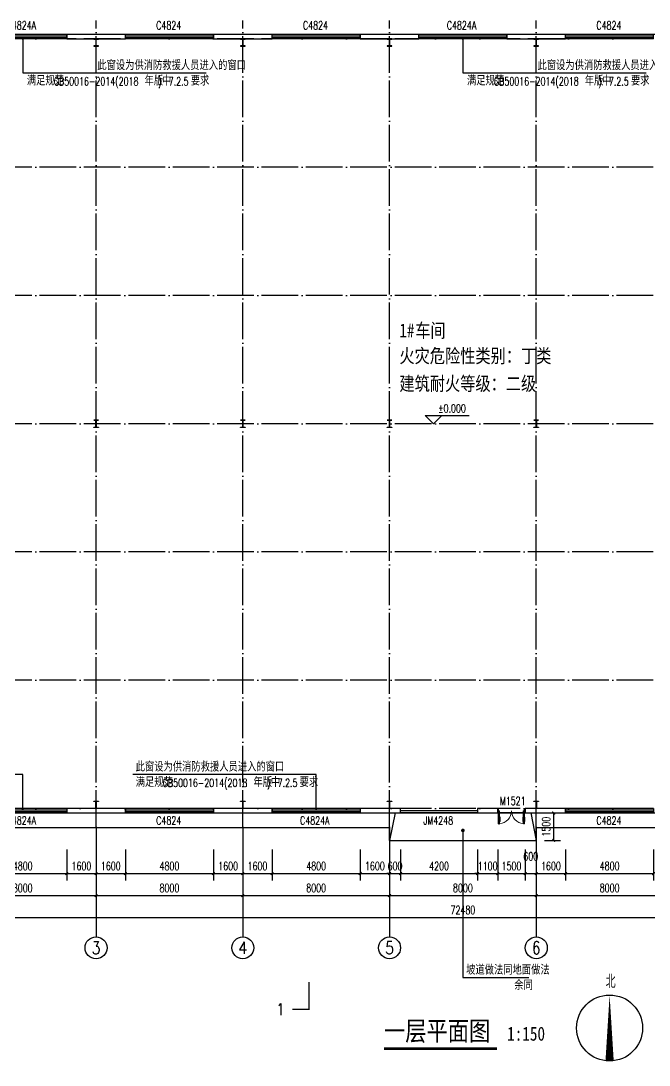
# Model space of a CAD drawing. Extents: x -16809 to 109341, y -15901 to 593582.
# Drawn here: x 17391 to 51642, y 421676 to 478656 of the extents above; entities that cross this region are included whole.
import ezdxf
from ezdxf.enums import TextEntityAlignment as Align

# ---------------------------------------------------------------- set-up
doc = ezdxf.new("R2010")
doc.units = 0
doc.header["$LTSCALE"] = 1000
doc.header["$MEASUREMENT"] = 0
doc.linetypes.add('DASH', pattern=[0.35, 0.25, -0.1])
doc.linetypes.add('DOTE', pattern=[2.42, 2, -0.2, 0.02, -0.2])
doc.layers.get('Defpoints').update_dxf_attribs({"color": 250})
for name, color, linetype in [('0 - 梁柱', 3, 'Continuous'), ('AXIS', 171, 'Continuous'), ('AXIS_TEXT', 7, 'Continuous'), ('DIM_ELEV', 171, 'Continuous'), ('DIM_LEAD', 171, 'Continuous'), ('DIM_SYMB', 171, 'Continuous'), ('DOTE', 14, 'DOTE'), ('GROUND', 150, 'Continuous'), ('PUB_DIM', 171, 'Continuous'), ('PUB_TEXT', 7, 'Continuous'), ('STAIR', 3, 'Continuous'), ('WALL-PARAPET', 6, 'Continuous'), ('WINDOW', 140, 'Continuous'), ('WINDOW_TEXT', 7, 'Continuous')]:
    doc.layers.add(name, color=color, linetype=linetype)
doc.styles.add('_TCH_AXIS', font='COMPLEX', dxfattribs={"bigfont": 'GBCBIG'})
doc.styles.add('_TCH_DIM', font='SIMPLEX', dxfattribs={"bigfont": 'GBCBIG'})
doc.styles.add('_TCH_DIM_T3', font='SIMPLEX', dxfattribs={"width": 0.705882, "bigfont": 'GBCBIG'})
doc.styles.add('_TCH_LABEL', font='COMPLEX', dxfattribs={"bigfont": 'GBCBIG'})
doc.styles.add('_TCH_WINDOW', font='SIMPLEX', dxfattribs={"bigfont": 'GBCBIG'})
doc.styles.add('COMPLEX', font='COMPLEX')
doc.styles.add('宋体', font='', dxfattribs={"width": 0.8})
doc.styles.get('宋体').set_extended_font_data('SimSun')
doc.dimstyles.new('_TCH_ARCH&&150', dxfattribs={"dimtxt": 446.25, "dimasz": 150, "dimexe": 375, "dimexo": 450, "dimgap": 189.375, "dimtad": 1, "dimdec": 0, "dimzin": 0, "dimdsep": 46, "dimtxsty": '_TCH_DIM_T3', "dimblk": 'ARCHTICK', "dimcen": 0.09, "dimclrt": 7, "dimazin": 2, "dimtfac": 1, "dimtdec": 0, "dimtix": 1, "dimtmove": 2, "dimatfit": 3, "dimfxl": 0, "dimtolj": 1, "dimtzin": 0, "dimarcsym": 0})

# ---------------------------------------------------------------- blocks, each defined once
blk = doc.blocks.new('A$C670E4FA6')
at = {"layer": '0 - 梁柱'}
h = blk.add_hatch(color=256, dxfattribs=at)
h.paths.add_polyline_path([(125, 0), (0, 0), (0, 12), (120, 12), (120, 200), (125, 200)])
h.paths.add_polyline_path([(250, 0), (125, 0), (125, 200), (130, 200), (130, 12), (250, 12)])
h.paths.add_polyline_path([(250, 388), (130, 388), (130, 200), (125, 200), (125, 400), (250, 400)])
h.paths.add_polyline_path([(125, 200), (120, 200), (120, 388), (0, 388), (0, 400), (125, 400)])
blk.add_lwpolyline([(0, 400), (0, 388), (120, 388), (120, 12), (0, 12), (0, 0), (250, 0), (250, 12), (130, 12), (130, 388), (250, 388), (250, 400)], close=True, dxfattribs=at)
blk = doc.blocks.new('_AXISO')
blk.add_circle((0, 0), 0.5)
at = {"layer": 'AXIS_TEXT', "style": 'COMPLEX', "width": 1.041667}
blk.add_attdef('A', text='', height=0.56, dxfattribs=at).set_placement((-0.25, -0.28), (0.25, -0.28), align=Align.FIT)
blk = doc.blocks.new('_ArchTick')
at = {"color": 0, "linetype": 'ByBlock', "const_width": 0.4}
blk.add_lwpolyline([(-0.5, -0.5), (0.5, 0.5)], dxfattribs=at)
blk = doc.blocks.new('*D51')
at = {"layer": 'AXIS', "color": 0, "lineweight": -2}
for p, q in [((5250, 434227), (5250, 429352)), ((77730, 434227), (77730, 429352)), ((5250, 429727), (77730, 429727))]:
    blk.add_line(p, q, dxfattribs=at)
at = {"layer": 'Defpoints', "color": 0}
for p in [(5250, 434677), (77730, 434677), (77730, 429727)]:
    blk.add_point(p, dxfattribs=at)
at = {"layer": 'AXIS', "color": 0, "lineweight": -2, "xscale": 150, "yscale": 150, "zscale": 150, "rotation": 180}
blk.add_blockref('_ArchTick', (5250, 429727), dxfattribs=at)
at = {"layer": 'AXIS', "color": 0, "lineweight": -2, "xscale": 150, "yscale": 150, "zscale": 150}
blk.add_blockref('_ArchTick', (77730, 429727), dxfattribs=at)
at = {"layer": 'AXIS', "color": 7, "insert": (41490, 430140), "char_height": 446.2, "attachment_point": 5, "style": '_TCH_DIM_T3'}
blk.add_mtext('\\A1;72480', dxfattribs=at)
blk = doc.blocks.new('*D54')
at = {"layer": 'AXIS', "color": 0, "lineweight": -2}
for p, q in [((13490, 434227), (13490, 430552)), ((21490, 434227), (21490, 430552)), ((13490, 430927), (21490, 430927))]:
    blk.add_line(p, q, dxfattribs=at)
at = {"layer": 'Defpoints', "color": 0}
for p in [(13490, 434677), (21490, 434677), (21490, 430927)]:
    blk.add_point(p, dxfattribs=at)
at = {"layer": 'AXIS', "color": 0, "lineweight": -2, "xscale": 150, "yscale": 150, "zscale": 150, "rotation": 180}
blk.add_blockref('_ArchTick', (13490, 430927), dxfattribs=at)
at = {"layer": 'AXIS', "color": 0, "lineweight": -2, "xscale": 150, "yscale": 150, "zscale": 150}
blk.add_blockref('_ArchTick', (21490, 430927), dxfattribs=at)
at = {"layer": 'AXIS', "color": 7, "insert": (17490, 431340), "char_height": 446.2, "attachment_point": 5, "style": '_TCH_DIM_T3'}
blk.add_mtext('\\A1;8000', dxfattribs=at)
blk = doc.blocks.new('*D55')
at = {"layer": 'AXIS', "color": 0, "lineweight": -2}
for p, q in [((21490, 434227), (21490, 430552)), ((29490, 434227), (29490, 430552)), ((21490, 430927), (29490, 430927))]:
    blk.add_line(p, q, dxfattribs=at)
at = {"layer": 'Defpoints', "color": 0}
for p in [(21490, 434677), (29490, 434677), (29490, 430927)]:
    blk.add_point(p, dxfattribs=at)
at = {"layer": 'AXIS', "color": 0, "lineweight": -2, "xscale": 150, "yscale": 150, "zscale": 150, "rotation": 180}
blk.add_blockref('_ArchTick', (21490, 430927), dxfattribs=at)
at = {"layer": 'AXIS', "color": 0, "lineweight": -2, "xscale": 150, "yscale": 150, "zscale": 150}
blk.add_blockref('_ArchTick', (29490, 430927), dxfattribs=at)
at = {"layer": 'AXIS', "color": 7, "insert": (25490, 431340), "char_height": 446.2, "attachment_point": 5, "style": '_TCH_DIM_T3'}
blk.add_mtext('\\A1;8000', dxfattribs=at)
blk = doc.blocks.new('*D56')
at = {"layer": 'AXIS', "color": 0, "lineweight": -2}
for p, q in [((29490, 434227), (29490, 430552)), ((37490, 434227), (37490, 430552)), ((29490, 430927), (37490, 430927))]:
    blk.add_line(p, q, dxfattribs=at)
at = {"layer": 'Defpoints', "color": 0}
for p in [(29490, 434677), (37490, 434677), (37490, 430927)]:
    blk.add_point(p, dxfattribs=at)
at = {"layer": 'AXIS', "color": 0, "lineweight": -2, "xscale": 150, "yscale": 150, "zscale": 150, "rotation": 180}
blk.add_blockref('_ArchTick', (29490, 430927), dxfattribs=at)
at = {"layer": 'AXIS', "color": 0, "lineweight": -2, "xscale": 150, "yscale": 150, "zscale": 150}
blk.add_blockref('_ArchTick', (37490, 430927), dxfattribs=at)
at = {"layer": 'AXIS', "color": 7, "insert": (33490, 431340), "char_height": 446.2, "attachment_point": 5, "style": '_TCH_DIM_T3'}
blk.add_mtext('\\A1;8000', dxfattribs=at)
blk = doc.blocks.new('*D57')
at = {"layer": 'AXIS', "color": 0, "lineweight": -2}
for p, q in [((37490, 434227), (37490, 430552)), ((45490, 434227), (45490, 430552)), ((37490, 430927), (45490, 430927))]:
    blk.add_line(p, q, dxfattribs=at)
at = {"layer": 'Defpoints', "color": 0}
for p in [(37490, 434677), (45490, 434677), (45490, 430927)]:
    blk.add_point(p, dxfattribs=at)
at = {"layer": 'AXIS', "color": 0, "lineweight": -2, "xscale": 150, "yscale": 150, "zscale": 150, "rotation": 180}
blk.add_blockref('_ArchTick', (37490, 430927), dxfattribs=at)
at = {"layer": 'AXIS', "color": 0, "lineweight": -2, "xscale": 150, "yscale": 150, "zscale": 150}
blk.add_blockref('_ArchTick', (45490, 430927), dxfattribs=at)
at = {"layer": 'AXIS', "color": 7, "insert": (41490, 431340), "char_height": 446.2, "attachment_point": 5, "style": '_TCH_DIM_T3'}
blk.add_mtext('\\A1;8000', dxfattribs=at)
blk = doc.blocks.new('*D58')
at = {"layer": 'AXIS', "color": 0, "lineweight": -2}
for p, q in [((45490, 434227), (45490, 430552)), ((53490, 434227), (53490, 430552)), ((45490, 430927), (53490, 430927))]:
    blk.add_line(p, q, dxfattribs=at)
at = {"layer": 'Defpoints', "color": 0}
for p in [(45490, 434677), (53490, 434677), (53490, 430927)]:
    blk.add_point(p, dxfattribs=at)
at = {"layer": 'AXIS', "color": 0, "lineweight": -2, "xscale": 150, "yscale": 150, "zscale": 150, "rotation": 180}
blk.add_blockref('_ArchTick', (45490, 430927), dxfattribs=at)
at = {"layer": 'AXIS', "color": 0, "lineweight": -2, "xscale": 150, "yscale": 150, "zscale": 150}
blk.add_blockref('_ArchTick', (53490, 430927), dxfattribs=at)
at = {"layer": 'AXIS', "color": 7, "insert": (49490, 431340), "char_height": 446.2, "attachment_point": 5, "style": '_TCH_DIM_T3'}
blk.add_mtext('\\A1;8000', dxfattribs=at)
blk = doc.blocks.new('$DorLib2D$00000213')
at = {"color": 0, "linetype": 'DASH', "const_width": 0.02}
blk.add_lwpolyline([(0.5, 0), (-0.5, 0)], dxfattribs=at)
blk = doc.blocks.new('$DorLib2D$00000011')
at = {"lineweight": 13}
for p, q in [((-0.483, 0.396), (-0.483, 0.235)), ((-0.417, 0.396), (-0.417, 0.235)), ((0.417, 0.396), (0.417, 0.235)), ((0.483, 0.396), (0.483, 0.235))]:
    blk.add_line(p, q, dxfattribs=at)
for p, q in [((-0.483, 0.396), (-0.467, 0.396)), ((-0.467, 0.471), (-0.467, -0.062)), ((-0.467, 0.471), (-0.433, 0.471)), ((-0.433, 0.471), (-0.433, 0.004)), ((-0.417, 0.396), (-0.433, 0.396)), ((0.417, 0.396), (0.433, 0.396)), ((0.433, 0.471), (0.433, 0.004)), ((0.467, 0.471), (0.433, 0.471)), ((0.467, 0.471), (0.467, -0.062)), ((0.483, 0.396), (0.467, 0.396)), ((-0.5, 0.004), (-0.433, 0.004)), ((-0.5, 0.004), (-0.5, -0.062)), ((-0.483, 0.235), (-0.467, 0.235)), ((-0.417, 0.235), (-0.433, 0.235)), ((0.417, 0.235), (0.433, 0.235)), ((0.5, 0.004), (0.433, 0.004)), ((0.483, 0.235), (0.467, 0.235)), ((0.5, 0.004), (0.5, -0.062)), ((-0.5, -0.062), (-0.467, -0.062)), ((0.5, -0.062), (0.467, -0.062))]:
    blk.add_line(p, q)
for centre, start, end in [((-0.467, 0.004), 0, 85.904), ((0.467, 0.004), 94.096, 180)]:
    blk.add_arc(centre, 0.467, start, end, dxfattribs=at)
blk = doc.blocks.new('$TCHSYS$WIN2D')
for p, q in [((-0.5, 0.5), (0.5, 0.5)), ((-0.5, 0.5), (-0.5, -0.5)), ((0.5, 0.5), (0.5, -0.5)), ((0.5, 0.167), (-0.5, 0.167)), ((0.5, -0.167), (-0.5, -0.167)), ((-0.5, -0.5), (0.5, -0.5))]:
    blk.add_line(p, q)
blk = doc.blocks.new('*D136')
at = {"layer": 'Defpoints', "color": 0}
for p in [(47090, 433897), (51890, 433897), (51890, 432127)]:
    blk.add_point(p, dxfattribs=at)
at = {"layer": 'PUB_DIM', "color": 0, "lineweight": -2}
for p, q in [((47090, 433447), (47090, 431752)), ((51890, 433447), (51890, 431752)), ((47090, 432127), (51890, 432127))]:
    blk.add_line(p, q, dxfattribs=at)
at = {"layer": 'PUB_DIM', "color": 0, "lineweight": -2, "xscale": 150, "yscale": 150, "zscale": 150, "rotation": 180}
blk.add_blockref('_ArchTick', (47090, 432127), dxfattribs=at)
at = {"layer": 'PUB_DIM', "color": 0, "lineweight": -2, "xscale": 150, "yscale": 150, "zscale": 150}
blk.add_blockref('_ArchTick', (51890, 432127), dxfattribs=at)
at = {"layer": 'PUB_DIM', "color": 7, "insert": (49490, 432540), "char_height": 446.2, "attachment_point": 5, "style": '_TCH_DIM_T3'}
blk.add_mtext('\\A1;4800', dxfattribs=at)
blk = doc.blocks.new('*D137')
at = {"layer": 'Defpoints', "color": 0}
for p in [(45490, 433897), (47090, 433897), (47090, 432127)]:
    blk.add_point(p, dxfattribs=at)
at = {"layer": 'PUB_DIM', "color": 0, "lineweight": -2}
for p, q in [((45490, 433447), (45490, 431752)), ((47090, 433447), (47090, 431752)), ((45490, 432127), (47090, 432127))]:
    blk.add_line(p, q, dxfattribs=at)
at = {"layer": 'PUB_DIM', "color": 0, "lineweight": -2, "xscale": 150, "yscale": 150, "zscale": 150, "rotation": 180}
blk.add_blockref('_ArchTick', (45490, 432127), dxfattribs=at)
at = {"layer": 'PUB_DIM', "color": 0, "lineweight": -2, "xscale": 150, "yscale": 150, "zscale": 150}
blk.add_blockref('_ArchTick', (47090, 432127), dxfattribs=at)
at = {"layer": 'PUB_DIM', "color": 7, "insert": (46290, 432540), "char_height": 446.2, "attachment_point": 5, "style": '_TCH_DIM_T3'}
blk.add_mtext('\\A1;1600', dxfattribs=at)
blk = doc.blocks.new('*D138')
at = {"layer": 'Defpoints', "color": 0}
for p in [(44890, 433897), (45490, 433897), (45490, 432127)]:
    blk.add_point(p, dxfattribs=at)
at = {"layer": 'PUB_DIM', "color": 0, "lineweight": -2}
for p, q in [((44890, 433447), (44890, 431752)), ((45490, 433447), (45490, 431752)), ((44890, 432127), (45490, 432127))]:
    blk.add_line(p, q, dxfattribs=at)
at = {"layer": 'PUB_DIM', "color": 0, "lineweight": -2, "xscale": 150, "yscale": 150, "zscale": 150, "rotation": 180}
blk.add_blockref('_ArchTick', (44890, 432127), dxfattribs=at)
at = {"layer": 'PUB_DIM', "color": 0, "lineweight": -2, "xscale": 150, "yscale": 150, "zscale": 150}
blk.add_blockref('_ArchTick', (45490, 432127), dxfattribs=at)
at = {"layer": 'PUB_DIM', "color": 7, "insert": (45190, 433065), "char_height": 446.2, "attachment_point": 5, "style": '_TCH_DIM_T3'}
blk.add_mtext('\\A1;600', dxfattribs=at)
blk = doc.blocks.new('*D139')
at = {"layer": 'Defpoints', "color": 0}
for p in [(43390, 433897), (44890, 433897), (44890, 432127)]:
    blk.add_point(p, dxfattribs=at)
at = {"layer": 'PUB_DIM', "color": 0, "lineweight": -2}
for p, q in [((43390, 433447), (43390, 431752)), ((44890, 433447), (44890, 431752)), ((43390, 432127), (44890, 432127))]:
    blk.add_line(p, q, dxfattribs=at)
at = {"layer": 'PUB_DIM', "color": 0, "lineweight": -2, "xscale": 150, "yscale": 150, "zscale": 150, "rotation": 180}
blk.add_blockref('_ArchTick', (43390, 432127), dxfattribs=at)
at = {"layer": 'PUB_DIM', "color": 0, "lineweight": -2, "xscale": 150, "yscale": 150, "zscale": 150}
blk.add_blockref('_ArchTick', (44890, 432127), dxfattribs=at)
at = {"layer": 'PUB_DIM', "color": 7, "insert": (44140, 432540), "char_height": 446.2, "attachment_point": 5, "style": '_TCH_DIM_T3'}
blk.add_mtext('\\A1;1500', dxfattribs=at)
blk = doc.blocks.new('*D140')
at = {"layer": 'Defpoints', "color": 0}
for p in [(42291, 433897), (43390, 433897), (43390, 432127)]:
    blk.add_point(p, dxfattribs=at)
at = {"layer": 'PUB_DIM', "color": 0, "lineweight": -2}
for p, q in [((42291, 433447), (42291, 431752)), ((43390, 433447), (43390, 431752)), ((42291, 432127), (42141, 432127)), ((42291, 432127), (43390, 432127)), ((43390, 432127), (43540, 432127))]:
    blk.add_line(p, q, dxfattribs=at)
at = {"layer": 'PUB_DIM', "color": 0, "lineweight": -2, "xscale": 150, "yscale": 150, "zscale": 150}
blk.add_blockref('_ArchTick', (42291, 432127), dxfattribs=at)
at = {"layer": 'PUB_DIM', "color": 0, "lineweight": -2, "xscale": 150, "yscale": 150, "zscale": 150, "rotation": 180}
blk.add_blockref('_ArchTick', (43390, 432127), dxfattribs=at)
at = {"layer": 'PUB_DIM', "color": 7, "insert": (42840, 432540), "char_height": 446.2, "attachment_point": 5, "style": '_TCH_DIM_T3'}
blk.add_mtext('\\A1;1100', dxfattribs=at)
blk = doc.blocks.new('*D141')
at = {"layer": 'Defpoints', "color": 0}
for p in [(38091, 433897), (42291, 433897), (42291, 432127)]:
    blk.add_point(p, dxfattribs=at)
at = {"layer": 'PUB_DIM', "color": 0, "lineweight": -2}
for p, q in [((38091, 433447), (38091, 431752)), ((42291, 433447), (42291, 431752)), ((38091, 432127), (42291, 432127))]:
    blk.add_line(p, q, dxfattribs=at)
at = {"layer": 'PUB_DIM', "color": 0, "lineweight": -2, "xscale": 150, "yscale": 150, "zscale": 150, "rotation": 180}
blk.add_blockref('_ArchTick', (38091, 432127), dxfattribs=at)
at = {"layer": 'PUB_DIM', "color": 0, "lineweight": -2, "xscale": 150, "yscale": 150, "zscale": 150}
blk.add_blockref('_ArchTick', (42291, 432127), dxfattribs=at)
at = {"layer": 'PUB_DIM', "color": 7, "insert": (40191, 432540), "char_height": 446.2, "attachment_point": 5, "style": '_TCH_DIM_T3'}
blk.add_mtext('\\A1;4200', dxfattribs=at)
blk = doc.blocks.new('*D142')
at = {"layer": 'Defpoints', "color": 0}
for p in [(37490, 433897), (38091, 433897), (38091, 432127)]:
    blk.add_point(p, dxfattribs=at)
at = {"layer": 'PUB_DIM', "color": 0, "lineweight": -2}
for p, q in [((37490, 433447), (37490, 431752)), ((38091, 433447), (38091, 431752)), ((37490, 432127), (37340, 432127)), ((37490, 432127), (38091, 432127)), ((38091, 432127), (38241, 432127))]:
    blk.add_line(p, q, dxfattribs=at)
at = {"layer": 'PUB_DIM', "color": 0, "lineweight": -2, "xscale": 150, "yscale": 150, "zscale": 150}
blk.add_blockref('_ArchTick', (37490, 432127), dxfattribs=at)
at = {"layer": 'PUB_DIM', "color": 0, "lineweight": -2, "xscale": 150, "yscale": 150, "zscale": 150, "rotation": 180}
blk.add_blockref('_ArchTick', (38091, 432127), dxfattribs=at)
at = {"layer": 'PUB_DIM', "color": 7, "insert": (37790, 432540), "char_height": 446.2, "attachment_point": 5, "style": '_TCH_DIM_T3'}
blk.add_mtext('\\A1;600', dxfattribs=at)
blk = doc.blocks.new('*D143')
at = {"layer": 'Defpoints', "color": 0}
for p in [(35890, 433897), (37490, 433897), (37490, 432127)]:
    blk.add_point(p, dxfattribs=at)
at = {"layer": 'PUB_DIM', "color": 0, "lineweight": -2}
for p, q in [((35890, 433447), (35890, 431752)), ((37490, 433447), (37490, 431752)), ((35890, 432127), (37490, 432127))]:
    blk.add_line(p, q, dxfattribs=at)
at = {"layer": 'PUB_DIM', "color": 0, "lineweight": -2, "xscale": 150, "yscale": 150, "zscale": 150, "rotation": 180}
blk.add_blockref('_ArchTick', (35890, 432127), dxfattribs=at)
at = {"layer": 'PUB_DIM', "color": 0, "lineweight": -2, "xscale": 150, "yscale": 150, "zscale": 150}
blk.add_blockref('_ArchTick', (37490, 432127), dxfattribs=at)
at = {"layer": 'PUB_DIM', "color": 7, "insert": (36690, 432540), "char_height": 446.2, "attachment_point": 5, "style": '_TCH_DIM_T3'}
blk.add_mtext('\\A1;1600', dxfattribs=at)
blk = doc.blocks.new('*D144')
at = {"layer": 'Defpoints', "color": 0}
for p in [(31090, 433897), (35890, 433897), (35890, 432127)]:
    blk.add_point(p, dxfattribs=at)
at = {"layer": 'PUB_DIM', "color": 0, "lineweight": -2}
for p, q in [((31090, 433447), (31090, 431752)), ((35890, 433447), (35890, 431752)), ((31090, 432127), (35890, 432127))]:
    blk.add_line(p, q, dxfattribs=at)
at = {"layer": 'PUB_DIM', "color": 0, "lineweight": -2, "xscale": 150, "yscale": 150, "zscale": 150, "rotation": 180}
blk.add_blockref('_ArchTick', (31090, 432127), dxfattribs=at)
at = {"layer": 'PUB_DIM', "color": 0, "lineweight": -2, "xscale": 150, "yscale": 150, "zscale": 150}
blk.add_blockref('_ArchTick', (35890, 432127), dxfattribs=at)
at = {"layer": 'PUB_DIM', "color": 7, "insert": (33490, 432540), "char_height": 446.2, "attachment_point": 5, "style": '_TCH_DIM_T3'}
blk.add_mtext('\\A1;4800', dxfattribs=at)
blk = doc.blocks.new('*D145')
at = {"layer": 'Defpoints', "color": 0}
for p in [(29490, 433897), (31090, 433897), (31090, 432127)]:
    blk.add_point(p, dxfattribs=at)
at = {"layer": 'PUB_DIM', "color": 0, "lineweight": -2}
for p, q in [((29490, 433447), (29490, 431752)), ((31090, 433447), (31090, 431752)), ((29490, 432127), (31090, 432127))]:
    blk.add_line(p, q, dxfattribs=at)
at = {"layer": 'PUB_DIM', "color": 0, "lineweight": -2, "xscale": 150, "yscale": 150, "zscale": 150, "rotation": 180}
blk.add_blockref('_ArchTick', (29490, 432127), dxfattribs=at)
at = {"layer": 'PUB_DIM', "color": 0, "lineweight": -2, "xscale": 150, "yscale": 150, "zscale": 150}
blk.add_blockref('_ArchTick', (31090, 432127), dxfattribs=at)
at = {"layer": 'PUB_DIM', "color": 7, "insert": (30290, 432540), "char_height": 446.2, "attachment_point": 5, "style": '_TCH_DIM_T3'}
blk.add_mtext('\\A1;1600', dxfattribs=at)
blk = doc.blocks.new('*D146')
at = {"layer": 'Defpoints', "color": 0}
for p in [(27890, 433897), (29490, 433897), (29490, 432127)]:
    blk.add_point(p, dxfattribs=at)
at = {"layer": 'PUB_DIM', "color": 0, "lineweight": -2}
for p, q in [((27890, 433447), (27890, 431752)), ((29490, 433447), (29490, 431752)), ((27890, 432127), (29490, 432127))]:
    blk.add_line(p, q, dxfattribs=at)
at = {"layer": 'PUB_DIM', "color": 0, "lineweight": -2, "xscale": 150, "yscale": 150, "zscale": 150, "rotation": 180}
blk.add_blockref('_ArchTick', (27890, 432127), dxfattribs=at)
at = {"layer": 'PUB_DIM', "color": 0, "lineweight": -2, "xscale": 150, "yscale": 150, "zscale": 150}
blk.add_blockref('_ArchTick', (29490, 432127), dxfattribs=at)
at = {"layer": 'PUB_DIM', "color": 7, "insert": (28690, 432540), "char_height": 446.2, "attachment_point": 5, "style": '_TCH_DIM_T3'}
blk.add_mtext('\\A1;1600', dxfattribs=at)
blk = doc.blocks.new('*D147')
at = {"layer": 'Defpoints', "color": 0}
for p in [(23090, 433897), (27890, 433897), (27890, 432127)]:
    blk.add_point(p, dxfattribs=at)
at = {"layer": 'PUB_DIM', "color": 0, "lineweight": -2}
for p, q in [((23090, 433447), (23090, 431752)), ((27890, 433447), (27890, 431752)), ((23090, 432127), (27890, 432127))]:
    blk.add_line(p, q, dxfattribs=at)
at = {"layer": 'PUB_DIM', "color": 0, "lineweight": -2, "xscale": 150, "yscale": 150, "zscale": 150, "rotation": 180}
blk.add_blockref('_ArchTick', (23090, 432127), dxfattribs=at)
at = {"layer": 'PUB_DIM', "color": 0, "lineweight": -2, "xscale": 150, "yscale": 150, "zscale": 150}
blk.add_blockref('_ArchTick', (27890, 432127), dxfattribs=at)
at = {"layer": 'PUB_DIM', "color": 7, "insert": (25490, 432540), "char_height": 446.2, "attachment_point": 5, "style": '_TCH_DIM_T3'}
blk.add_mtext('\\A1;4800', dxfattribs=at)
blk = doc.blocks.new('*D148')
at = {"layer": 'Defpoints', "color": 0}
for p in [(21490, 433897), (23090, 433897), (23090, 432127)]:
    blk.add_point(p, dxfattribs=at)
at = {"layer": 'PUB_DIM', "color": 0, "lineweight": -2}
for p, q in [((21490, 433447), (21490, 431752)), ((23090, 433447), (23090, 431752)), ((21490, 432127), (23090, 432127))]:
    blk.add_line(p, q, dxfattribs=at)
at = {"layer": 'PUB_DIM', "color": 0, "lineweight": -2, "xscale": 150, "yscale": 150, "zscale": 150, "rotation": 180}
blk.add_blockref('_ArchTick', (21490, 432127), dxfattribs=at)
at = {"layer": 'PUB_DIM', "color": 0, "lineweight": -2, "xscale": 150, "yscale": 150, "zscale": 150}
blk.add_blockref('_ArchTick', (23090, 432127), dxfattribs=at)
at = {"layer": 'PUB_DIM', "color": 7, "insert": (22290, 432540), "char_height": 446.2, "attachment_point": 5, "style": '_TCH_DIM_T3'}
blk.add_mtext('\\A1;1600', dxfattribs=at)
blk = doc.blocks.new('*D149')
at = {"layer": 'Defpoints', "color": 0}
for p in [(19890, 433897), (21490, 433897), (21490, 432127)]:
    blk.add_point(p, dxfattribs=at)
at = {"layer": 'PUB_DIM', "color": 0, "lineweight": -2}
for p, q in [((19890, 433447), (19890, 431752)), ((21490, 433447), (21490, 431752)), ((19890, 432127), (21490, 432127))]:
    blk.add_line(p, q, dxfattribs=at)
at = {"layer": 'PUB_DIM', "color": 0, "lineweight": -2, "xscale": 150, "yscale": 150, "zscale": 150, "rotation": 180}
blk.add_blockref('_ArchTick', (19890, 432127), dxfattribs=at)
at = {"layer": 'PUB_DIM', "color": 0, "lineweight": -2, "xscale": 150, "yscale": 150, "zscale": 150}
blk.add_blockref('_ArchTick', (21490, 432127), dxfattribs=at)
at = {"layer": 'PUB_DIM', "color": 7, "insert": (20690, 432540), "char_height": 446.2, "attachment_point": 5, "style": '_TCH_DIM_T3'}
blk.add_mtext('\\A1;1600', dxfattribs=at)
blk = doc.blocks.new('*D150')
at = {"layer": 'Defpoints', "color": 0}
for p in [(15090, 433897), (19890, 433897), (19890, 432127)]:
    blk.add_point(p, dxfattribs=at)
at = {"layer": 'PUB_DIM', "color": 0, "lineweight": -2}
for p, q in [((15090, 433447), (15090, 431752)), ((19890, 433447), (19890, 431752)), ((15090, 432127), (19890, 432127))]:
    blk.add_line(p, q, dxfattribs=at)
at = {"layer": 'PUB_DIM', "color": 0, "lineweight": -2, "xscale": 150, "yscale": 150, "zscale": 150, "rotation": 180}
blk.add_blockref('_ArchTick', (15090, 432127), dxfattribs=at)
at = {"layer": 'PUB_DIM', "color": 0, "lineweight": -2, "xscale": 150, "yscale": 150, "zscale": 150}
blk.add_blockref('_ArchTick', (19890, 432127), dxfattribs=at)
at = {"layer": 'PUB_DIM', "color": 7, "insert": (17490, 432540), "char_height": 446.2, "attachment_point": 5, "style": '_TCH_DIM_T3'}
blk.add_mtext('\\A1;4800', dxfattribs=at)
blk = doc.blocks.new('*D289')
at = {"layer": 'Defpoints', "color": 0}
for p in [(45490, 435437), (46440, 435437), (45490, 433937)]:
    blk.add_point(p, dxfattribs=at)
at = {"layer": 'PUB_DIM', "color": 0, "lineweight": -2}
for p, q in [((45940, 435437), (46815, 435437)), ((46440, 433937), (46440, 435437)), ((45940, 433937), (46815, 433937))]:
    blk.add_line(p, q, dxfattribs=at)
at = {"layer": 'PUB_DIM', "color": 0, "lineweight": -2, "xscale": 150, "yscale": 150, "zscale": 150}
for p, rotation in [((46440, 435437), 90), ((46440, 433937), 270)]:
    blk.add_blockref('_ArchTick', p, dxfattribs=dict(at, rotation=rotation))
at = {"layer": 'PUB_DIM', "color": 7, "insert": (46028, 434687), "char_height": 446.2, "attachment_point": 5, "rotation": 90, "style": '_TCH_DIM_T3'}
blk.add_mtext('\\A1;1500', dxfattribs=at)

msp = doc.modelspace()

# ---------------------------------------------------------------- linework, layer by layer
at = {"layer": 'AXIS'}
for p, q in [((21490.2, 434677), (21490.2, 428677)), ((29490.2, 434677), (29490.2, 428677)), ((37490.2, 434677), (37490.2, 428677)), ((45490.2, 434677), (45490.2, 428677))]:
    msp.add_line(p, q, dxfattribs=at)
at = {"layer": 'DIM_ELEV'}
for p, q in [((39885, 456677), (39435, 457127)), ((39435, 457127), (41834.5, 457127)), ((39885, 456677), (40335, 457127))]:
    msp.add_line(p, q, dxfattribs=at)
at = {"layer": 'DIM_LEAD'}
for p, q in [((17490.2, 477677), (17490.2, 475815.4)), ((41490.2, 477677), (41490.2, 475815.4)), ((17490.2, 475815.4), (27490.2, 475815.4)), ((41490.2, 475815.4), (51490.2, 475815.4)), ((17490.2, 437538.7), (7490.2, 437538.7)), ((17490.2, 435677), (17490.2, 437538.7)), ((33490.2, 437538.7), (23490.2, 437538.7)), ((33490.2, 435677), (33490.2, 437538.7)), ((41490.2, 434481.5), (41490.2, 426455.9)), ((41490.2, 426455.9), (45090, 426455.9))]:
    msp.add_line(p, q, dxfattribs=at)
for points, const_width in [([(17490.2, 477707, 1), (17490.2, 477647, 1)], 60), ([(41490.2, 477707, 1), (41490.2, 477647, 1)], 60), ([(17490.2, 435647, 1), (17490.2, 435707, 1)], 60), ([(33490.2, 435647, 1), (33490.2, 435707, 1)], 60), ([(41490.2, 434531.5, 1), (41490.2, 434431.5, 1)], 100)]:
    msp.add_lwpolyline(points, format="xyb", close=True, dxfattribs=dict(at, const_width=const_width))
at = {"layer": 'DIM_SYMB'}
for points, const_width in [([(32191.5, 424719.7), (33091.5, 424719.7), (33091.5, 426219.7)], 75), ([(37183.3, 422570.8), (43342.1, 422570.8)], 140)]:
    msp.add_lwpolyline(points, dxfattribs=dict(at, const_width=const_width))
msp.add_lwpolyline([(49489, 421900.8, 450, 0, 0), (49489, 425500.8, 0, 0, 0)], format="xyseb", dxfattribs=at)
msp.add_circle((49489, 423700.8), 1800, dxfattribs=at)
at = {"layer": 'DOTE'}
for p, q in [((21490.2, 434677), (21490.2, 478677)), ((29490.2, 434677), (29490.2, 478677)), ((37490.2, 434677), (37490.2, 478677)), ((45490.2, 434677), (45490.2, 478677)), ((78490.2, 477677), (4490.2, 477677)), ((78490.2, 470677), (4490.2, 470677)), ((78490.2, 463677), (4490.2, 463677)), ((78490.2, 456677), (4490.2, 456677)), ((78490.2, 449677), (4490.2, 449677)), ((78490.2, 442677), (4490.2, 442677)), ((78490.2, 435677), (4490.2, 435677))]:
    msp.add_line(p, q, dxfattribs=at)
at = {"layer": 'GROUND'}
for p, q in [((77730.2, 477917), (5250.2, 477917)), ((5250.2, 435437), (37490.2, 435437)), ((45490.2, 435437), (77730.2, 435437)), ((4450.2, 434637), (37490.2, 434637)), ((45490.2, 434637), (78530.2, 434637))]:
    msp.add_line(p, q, dxfattribs=at)
at = {"layer": 'STAIR'}
for p, q in [((37490.2, 433937), (37490.2, 435437)), ((37490.2, 435437), (45490.2, 435437)), ((37790.2, 435437), (37490.2, 433937)), ((45190.2, 435437), (45490.2, 433937)), ((45490.2, 433937), (45490.2, 435437)), ((37490.2, 433937), (45490.2, 433937))]:
    msp.add_line(p, q, dxfattribs=at)
at = {"layer": 'WALL-PARAPET'}
for p, q in [((23090.2, 477917), (19890.2, 477917)), ((19890.2, 477917), (19890.2, 477677)), ((19890.2, 477677), (23090.2, 477677)), ((23090.2, 477677), (23090.2, 477917)), ((31090.2, 477917), (27890.2, 477917)), ((27890.2, 477917), (27890.2, 477677)), ((27890.2, 477677), (31090.2, 477677)), ((31090.2, 477677), (31090.2, 477917)), ((39090.2, 477917), (35890.2, 477917)), ((35890.2, 477917), (35890.2, 477677)), ((35890.2, 477677), (39090.2, 477677)), ((39090.2, 477677), (39090.2, 477917)), ((47090.2, 477917), (43890.2, 477917)), ((43890.2, 477917), (43890.2, 477677)), ((43890.2, 477677), (47090.2, 477677)), ((47090.2, 477677), (47090.2, 477917)), ((23090.2, 435677), (19890.2, 435677)), ((19890.2, 435677), (19890.2, 435437)), ((19890.2, 435437), (23090.2, 435437)), ((23090.2, 435437), (23090.2, 435677)), ((31090.2, 435677), (27890.2, 435677)), ((27890.2, 435677), (27890.2, 435437)), ((27890.2, 435437), (31090.2, 435437)), ((31090.2, 435437), (31090.2, 435677)), ((38090.6, 435677), (35890.2, 435677)), ((35890.2, 435677), (35890.2, 435437)), ((35890.2, 435437), (38090.6, 435437)), ((38090.6, 435437), (38090.6, 435677)), ((43390.2, 435677), (42290.6, 435677)), ((42290.6, 435677), (42290.6, 435437)), ((42290.6, 435437), (43390.2, 435437)), ((43390.2, 435437), (43390.2, 435677)), ((47090.2, 435677), (44890.2, 435677)), ((44890.2, 435677), (44890.2, 435437)), ((44890.2, 435437), (47090.2, 435437)), ((47090.2, 435437), (47090.2, 435677))]:
    msp.add_line(p, q, dxfattribs=at)
at = {"layer": 'WINDOW'}
for p, q in [((42290.6, 435437), (38090.6, 435437)), ((44890.2, 435437), (43390.2, 435437))]:
    msp.add_line(p, q, dxfattribs=at)

# ---------------------------------------------------------------- block references
at = {"layer": '0 - 梁柱', "rotation": 180}
for p in [(21615.2, 477677), (29615.2, 477677), (37615.2, 477677), (45615.2, 477677)]:
    msp.add_blockref('A$C670E4FA6', p, dxfattribs=at)
at = {"layer": '0 - 梁柱', "xscale": -1}
for p in [(21615.2, 456477), (29615.2, 456477), (37615.2, 456477), (45615.2, 456477), (21615.2, 435677), (29615.2, 435677), (37615.2, 435677), (45615.2, 435677)]:
    msp.add_blockref('A$C670E4FA6', p, dxfattribs=at)
at = {"layer": 'AXIS'}
ref = msp.add_blockref('_AXISO', (21490.2, 428077), dxfattribs=dict(at, xscale=1200, yscale=1200, zscale=1200))
ref.add_attrib('A', '3', dxfattribs={"layer": 'AXIS_TEXT', "height": 698.9, "style": '_TCH_AXIS'}).set_placement((21257.2, 427727.6), (21723.2, 427727.6), align=Align.FIT)
ref = msp.add_blockref('_AXISO', (29490.2, 428077), dxfattribs=dict(at, xscale=1200, yscale=1200, zscale=1200))
ref.add_attrib('A', '4', dxfattribs={"layer": 'AXIS_TEXT', "height": 668.2, "style": '_TCH_AXIS'}).set_placement((29235.7, 427743), (29744.7, 427743), align=Align.FIT)
ref = msp.add_blockref('_AXISO', (37490.2, 428077), dxfattribs=dict(at, xscale=1200, yscale=1200, zscale=1200))
ref.add_attrib('A', '5', dxfattribs={"layer": 'AXIS_TEXT', "height": 698.9, "style": '_TCH_AXIS'}).set_placement((37257.2, 427727.6), (37723.2, 427727.6), align=Align.FIT)
ref = msp.add_blockref('_AXISO', (45490.2, 428077), dxfattribs=dict(at, xscale=1200, yscale=1200, zscale=1200))
ref.add_attrib('A', '6', dxfattribs={"layer": 'AXIS_TEXT', "height": 698.9, "style": '_TCH_AXIS'}).set_placement((45257.2, 427727.6), (45723.2, 427727.6), align=Align.FIT)
at = {"layer": 'WINDOW'}
ref = msp.add_blockref('$TCHSYS$WIN2D', (17490.2, 477797), dxfattribs=dict(at, xscale=-4800, yscale=-240, zscale=-4800))
ref.add_attrib('A', 'C4824A', (16612.7, 478188.2), dxfattribs={"layer": 'WINDOW_TEXT', "height": 446.25, "style": '_TCH_WINDOW', "width": 0.705882})
ref = msp.add_blockref('$TCHSYS$WIN2D', (25490.2, 477797), dxfattribs=dict(at, xscale=-4800, yscale=-240, zscale=-4800))
ref.add_attrib('A', 'C4824', (24770.2, 478188.2), dxfattribs={"layer": 'WINDOW_TEXT', "height": 446.25, "style": '_TCH_WINDOW', "width": 0.705882})
ref = msp.add_blockref('$TCHSYS$WIN2D', (33490.2, 477797), dxfattribs=dict(at, xscale=-4800, yscale=-240, zscale=-4800))
ref.add_attrib('A', 'C4824', (32770.2, 478188.2), dxfattribs={"layer": 'WINDOW_TEXT', "height": 446.25, "style": '_TCH_WINDOW', "width": 0.705882})
ref = msp.add_blockref('$TCHSYS$WIN2D', (41490.2, 477797), dxfattribs=dict(at, xscale=-4800, yscale=-240, zscale=-4800))
ref.add_attrib('A', 'C4824A', (40612.7, 478188.2), dxfattribs={"layer": 'WINDOW_TEXT', "height": 446.25, "style": '_TCH_WINDOW', "width": 0.705882})
ref = msp.add_blockref('$TCHSYS$WIN2D', (49490.2, 477797), dxfattribs=dict(at, xscale=-4800, yscale=-240, zscale=-4800))
ref.add_attrib('A', 'C4824', (48770.2, 478188.2), dxfattribs={"layer": 'WINDOW_TEXT', "height": 446.25, "style": '_TCH_WINDOW', "width": 0.705882})
ref = msp.add_blockref('$DorLib2D$00000011', (44140.2, 435557), dxfattribs=dict(at, xscale=-1500, yscale=1500, zscale=-1500, rotation=179.9999999999999))
ref.add_attrib('A', 'M1521', (43502.7, 435866.4), dxfattribs={"layer": 'WINDOW_TEXT', "height": 446.25, "rotation": 360, "style": '_TCH_WINDOW', "width": 0.705882})
ref = msp.add_blockref('$TCHSYS$WIN2D', (17490.2, 435557), dxfattribs=dict(at, xscale=4800, yscale=-240, zscale=4800, rotation=179.9999999999999))
ref.add_attrib('A', 'C4824A', (16612.7, 434801.4), dxfattribs={"layer": 'WINDOW_TEXT', "height": 446.25, "rotation": 360, "style": '_TCH_WINDOW', "width": 0.705882})
ref = msp.add_blockref('$TCHSYS$WIN2D', (25490.2, 435557), dxfattribs=dict(at, xscale=4800, yscale=-240, zscale=4800, rotation=179.9999999999999))
ref.add_attrib('A', 'C4824', (24770.2, 434801.4), dxfattribs={"layer": 'WINDOW_TEXT', "height": 446.25, "rotation": 360, "style": '_TCH_WINDOW', "width": 0.705882})
ref = msp.add_blockref('$TCHSYS$WIN2D', (33490.2, 435557), dxfattribs=dict(at, xscale=4800, yscale=-240, zscale=4800, rotation=179.9999999999999))
ref.add_attrib('A', 'C4824A', (32612.7, 434801.4), dxfattribs={"layer": 'WINDOW_TEXT', "height": 446.25, "rotation": 360, "style": '_TCH_WINDOW', "width": 0.705882})
ref = msp.add_blockref('$DorLib2D$00000213', (40190.6, 435557), dxfattribs=dict(at, xscale=4200, yscale=-4200, zscale=4200, rotation=179.9999999999999))
ref.add_attrib('A', 'JM4248', (39335.6, 434801.4), dxfattribs={"layer": 'WINDOW_TEXT', "height": 446.25, "rotation": 360, "style": '_TCH_WINDOW', "width": 0.705882})
ref = msp.add_blockref('$TCHSYS$WIN2D', (49490.2, 435557), dxfattribs=dict(at, xscale=4800, yscale=-240, zscale=4800, rotation=179.9999999999999))
ref.add_attrib('A', 'C4824', (48770.2, 434801.4), dxfattribs={"layer": 'WINDOW_TEXT', "height": 446.25, "rotation": 360, "style": '_TCH_WINDOW', "width": 0.705882})

# ---------------------------------------------------------------- texts
at = {"layer": 'PUB_TEXT'}
for s, height, style, p in [('此窗设为供消防救援人员进入的窗口', 506.383, '_TCH_DIM', (21557.7, 475972.9)), ('此窗设为供消防救援人员进入的窗口', 506.383, '_TCH_DIM', (45557.7, 475972.9)), ('满足规范', 506.38, '_TCH_DIM', (17711, 475132.9)), ('年版', 506.38, '_TCH_DIM', (24135.5, 475132.9)), ('中', 506.4, '_TCH_DIM', (25082.7, 475132.9)), ('要求', 506.38, '_TCH_DIM', (26651.3, 475132.9)), ('满足规范', 506.38, '_TCH_DIM', (41711, 475132.9)), ('年版', 506.38, '_TCH_DIM', (48135.5, 475132.9)), ('中', 506.4, '_TCH_DIM', (49082.7, 475132.9)), ('要求', 506.38, '_TCH_DIM', (50651.3, 475132.9)), ('此窗设为供消防救援人员进入的窗口', 506.383, '_TCH_DIM', (23647.7, 437696.2)), ('满足规范', 506.38, '_TCH_DIM', (23647.7, 436856.2)), ('年版', 506.38, '_TCH_DIM', (30072.2, 436856.2)), ('中', 506.4, '_TCH_DIM', (31019.4, 436856.2)), ('要求', 506.38, '_TCH_DIM', (32588, 436856.2)), ('坡道做法同地面做法', 506.38, '_TCH_LABEL', (41665.2, 426613.4)), ('余同', 506.38, '_TCH_LABEL', (44290.2, 425773.4)), ('北', 723.4, '_TCH_DIM', (49273.6, 425875.8))]:
    msp.add_text(s, height=height, dxfattribs=dict(at, style=style)).set_placement(p)
for s, height, style, width, p in [('GB50016-2014(2018', 446.25, '_TCH_DIM', 0.705882, (19185.5, 475132.9)), (')', 446.2, '_TCH_DIM', 0.705882, (24872.7, 475132.9)), ('7.2.5', 446.25, '_TCH_DIM', 0.705882, (25451.3, 475132.9)), ('GB50016-2014(2018', 446.25, '_TCH_DIM', 0.705882, (43185.5, 475132.9)), (')', 446.2, '_TCH_DIM', 0.705882, (48872.7, 475132.9)), ('7.2.5', 446.25, '_TCH_DIM', 0.705882, (49451.3, 475132.9)), ('1#', 759.49, '宋体', 0.8, (38027.7, 461382.6)), ('车间', 759.49, '宋体', 0.8, (38891.8, 461382.6)), ('火灾危险性类别：丁类', 759.49, '宋体', 0.8, (38027.7, 459998.4)), ('建筑耐火等级：二级', 759.49, '宋体', 0.8, (38027.7, 458485.5)), ('%%P0.000', 446.25, '_TCH_DIM', 0.705882, (40139.5, 457284.5)), ('GB50016-2014(2018', 446.25, '_TCH_DIM', 0.705882, (25122.2, 436856.2)), (')', 446.2, '_TCH_DIM', 0.705882, (30809.4, 436856.2)), ('7.2.5', 446.25, '_TCH_DIM', 0.705882, (31388, 436856.2)), ('1', 637.5, '_TCH_LABEL', 0.705882, (31345.1, 424400.9)), ('一层平面图', 1063.29, '宋体', 0.8, (37183.3, 423010.3)), ('1:150', 759.49, '宋体', 0.8, (43902.1, 423010.3))]:
    msp.add_text(s, height=height, dxfattribs=dict(at, style=style, width=width)).set_placement(p)

# ---------------------------------------------------------------- dimensions: what is measured, and where the dimension line sits
at = {"layer": 'AXIS'}
for p1, p2, distance, picture, middle in [((5250.2, 434677), (77730.2, 434677), -4950, '*D51', (41490.2, 430139.5)), ((13490.2, 434677), (21490.2, 434677), -3750, '*D54', (17490.2, 431339.5)), ((21490.2, 434677), (29490.2, 434677), -3750, '*D55', (25490.2, 431339.5)), ((29490.2, 434677), (37490.2, 434677), -3750, '*D56', (33490.2, 431339.5)), ((37490.2, 434677), (45490.2, 434677), -3750, '*D57', (41490.2, 431339.5)), ((45490.2, 434677), (53490.2, 434677), -3750, '*D58', (49490.2, 431339.5))]:
    dim = msp.add_aligned_dim(p1=p1, p2=p2, distance=distance, dimstyle='_TCH_ARCH&&150', dxfattribs=at)
    dim.commit()
    dim.dimension.update_dxf_attribs({"geometry": picture, "text_midpoint": middle})
at = {"layer": 'PUB_DIM'}
for p1, p2, distance, picture, middle in [((45490.2, 433937), (45490.2, 435437), -950, '*D289', (46027.7, 434687)), ((15090.2, 433897), (19890.2, 433897), -1770, '*D150', (17490.2, 432539.5)), ((19890.2, 433897), (21490.2, 433897), -1770, '*D149', (20690.2, 432539.5)), ((21490.2, 433897), (23090.2, 433897), -1770, '*D148', (22290.2, 432539.5)), ((23090.2, 433897), (27890.2, 433897), -1770, '*D147', (25490.2, 432539.5)), ((27890.2, 433897), (29490.2, 433897), -1770, '*D146', (28690.2, 432539.5)), ((29490.2, 433897), (31090.2, 433897), -1770, '*D145', (30290.2, 432539.5)), ((31090.2, 433897), (35890.2, 433897), -1770, '*D144', (33490.2, 432539.5)), ((35890.2, 433897), (37490.2, 433897), -1770, '*D143', (36690.2, 432539.5)), ((37490.2, 433897), (38090.6, 433897), -1770, '*D142', (37790.4, 432539.5)), ((38090.6, 433897), (42290.6, 433897), -1770, '*D141', (40190.6, 432539.5)), ((42290.6, 433897), (43390.2, 433897), -1770, '*D140', (42840.4, 432539.5)), ((43390.2, 433897), (44890.2, 433897), -1770, '*D139', (44140.2, 432539.5)), ((45490.2, 433897), (47090.2, 433897), -1770, '*D137', (46290.2, 432539.5)), ((47090.2, 433897), (51890.2, 433897), -1770, '*D136', (49490.2, 432539.5))]:
    dim = msp.add_aligned_dim(p1=p1, p2=p2, distance=distance, dimstyle='_TCH_ARCH&&150', dxfattribs=at)
    dim.commit()
    dim.dimension.update_dxf_attribs({"geometry": picture, "text_midpoint": middle})
dim = msp.add_linear_dim(base=(45490.2, 432127), p1=(44890.2, 433897), p2=(45490.2, 433897), angle=0, dimstyle='_TCH_ARCH&&150', dxfattribs=at)
dim.commit()
dim.dimension.update_dxf_attribs({"geometry": '*D138', "text_midpoint": (45190.2, 433064.5), "dimtype": 161})

doc.saveas('drawing.dxf')
